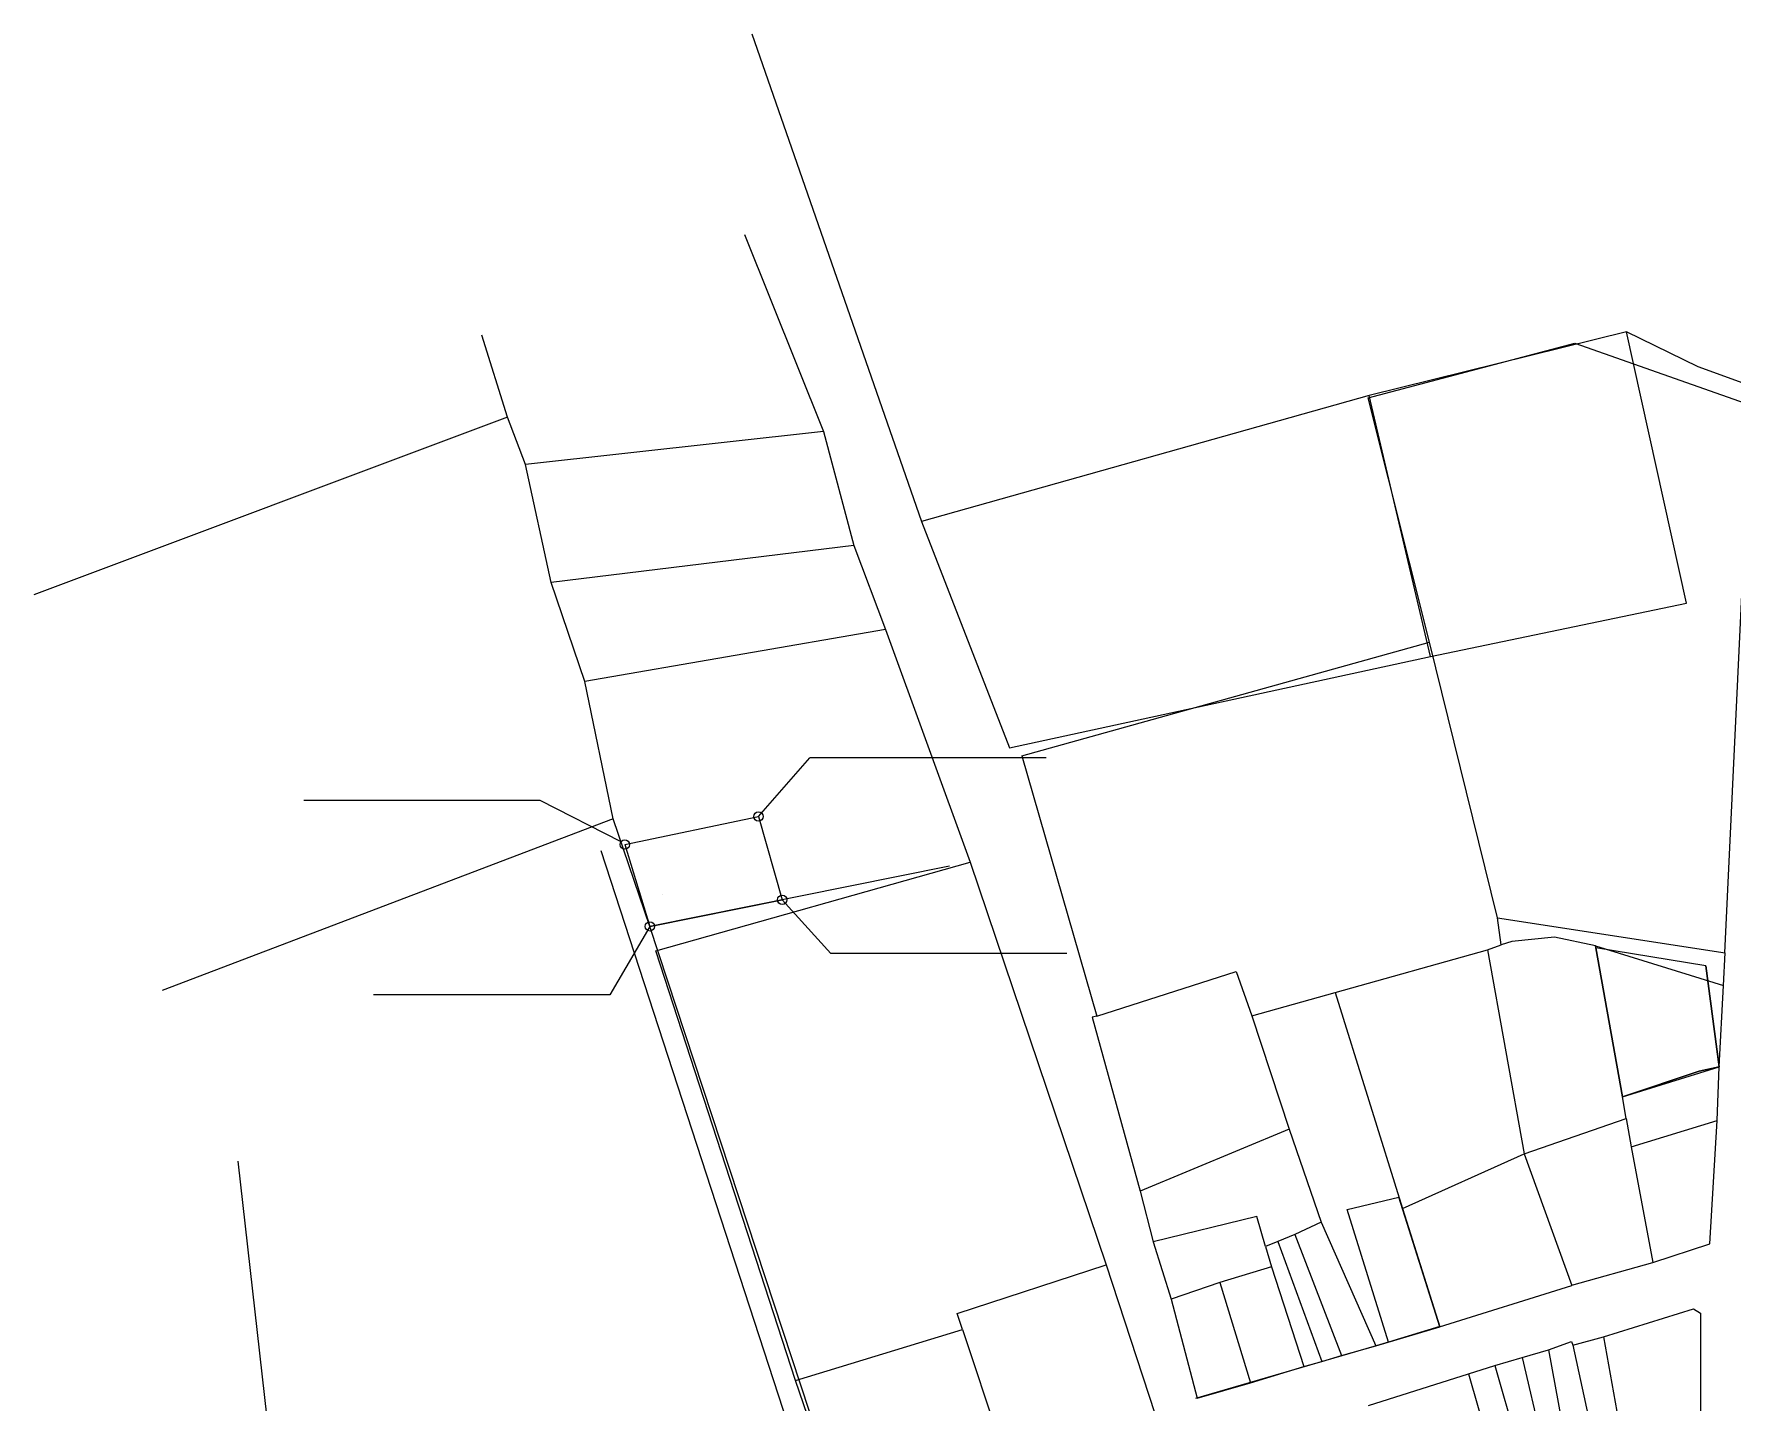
# Model space of a CAD drawing. Header units: millimetres. Extents: x 1956 to 626854, y 2654 to 1330329.
# Drawn here: x 624624.4 to 625029.3, y 1329948.9 to 1330275 of the extents above; entities that cross this region are included whole.
import ezdxf

# ---------------------------------------------------------------- set-up
doc = ezdxf.new("R2010")
doc.units = ezdxf.units.MM
for name, color, linetype in [('-2', 1, 'Continuous'), ('2', 7, 'Continuous'), ('CVL_CUADCON_LIN', 8, 'Continuous')]:
    doc.layers.add(name, color=color, linetype=linetype)

msp = doc.modelspace()

# ---------------------------------------------------------------- linework, layer by layer
at = {"layer": '-2', "color": 1, "lineweight": 0}
for p, q in [((624795.57, 1330275.03), (624836.02, 1330158.79)), ((624793.82, 1330227.27), (624812.69, 1330180.24)), ((625004.17, 1330204.03), (624942.78, 1330188.84)), ((625018.51, 1330139.32), (625004.17, 1330204.03)), ((625021.24, 1330195.71), (625004.17, 1330204.03)), ((624737.29, 1330183.72), (624731.19, 1330203.2)), ((625038.61, 1330189.41), (625021.24, 1330195.71)), ((624942.78, 1330188.84), (624836.02, 1330158.79)), ((624957.44, 1330126.66), (624942.78, 1330188.84)), ((624737.29, 1330183.72), (624624.37, 1330141.37)), ((624741.57, 1330172.42), (624737.29, 1330183.72)), ((624812.69, 1330180.24), (624741.57, 1330172.42)), ((624812.69, 1330180.24), (624819.86, 1330153.1)), ((624747.71, 1330144.29), (624741.57, 1330172.42)), ((624836.02, 1330158.79), (624856.99, 1330104.84)), ((624819.86, 1330153.1), (624747.71, 1330144.29)), ((624819.86, 1330153.1), (624827.48, 1330133.07)), ((624755.74, 1330120.68), (624747.71, 1330144.29)), ((624957.44, 1330126.66), (625018.51, 1330139.32)), ((624827.48, 1330133.07), (624755.74, 1330120.68)), ((624827.48, 1330133.07), (624847.65, 1330077.62)), ((624856.99, 1330104.84), (624957.44, 1330126.66)), ((624762.52, 1330087.96), (624755.74, 1330120.68)), ((624762.52, 1330087.96), (624654.97, 1330047)), ((624771.26, 1330062.3), (624762.52, 1330087.96)), ((624842.73, 1330076.63), (624771.26, 1330062.3)), ((624817.45, 1329922), (624771.26, 1330062.3)), ((624672.98, 1330006.35), (624685.39, 1329896.43))]:
    msp.add_line(p, q, dxfattribs=at)
at = {"color": 1, "lineweight": 0}
for p, q in [((625003.21, 1330021.68), (624996.87, 1330057.22)), ((625023.11, 1330052.87), (624996.87, 1330057.22)), ((625023.11, 1330052.87), (624996.87, 1330057.22)), ((624996.87, 1330057.22), (625003.21, 1330021.68)), ((625026.25, 1330028.78), (625023.11, 1330052.87)), ((625023.11, 1330052.87), (625026.25, 1330028.78)), ((625026.25, 1330028.78), (625023.11, 1330052.87)), ((625021.5, 1330027.8), (625003.21, 1330021.68)), ((625003.21, 1330021.68), (625021.5, 1330027.8)), ((625026.25, 1330028.78), (625021.5, 1330027.8)), ((625021.5, 1330027.8), (625026.25, 1330028.78))]:
    msp.add_line(p, q, dxfattribs=at)
at = {"layer": '2', "color": 1, "lineweight": 0}
for p, q in [((624942.6, 1330188.27), (624991.83, 1330201.34)), ((624991.83, 1330201.34), (625033.79, 1330186.51)), ((624957.2, 1330130.06), (624942.6, 1330188.27)), ((625027.66, 1330055.97), (625033.79, 1330186.51)), ((624859.95, 1330102.99), (624957.2, 1330130.06)), ((624973.44, 1330064.37), (624957.2, 1330130.06)), ((624859.95, 1330102.99), (624877.83, 1330040.92)), ((624772.66, 1330056.44), (624847.65, 1330077.62)), ((624847.65, 1330077.62), (624880.06, 1329981.62)), ((624973.44, 1330064.37), (625027.71, 1330055.97)), ((624974.29, 1330057.9), (624973.44, 1330064.37)), ((624971.01, 1330056.69), (624974.29, 1330057.9)), ((624976.84, 1330058.67), (624974.29, 1330057.9)), ((624986.97, 1330059.7), (624976.84, 1330058.67)), ((624996.79, 1330057.65), (624986.97, 1330059.7)), ((624805.97, 1329954.02), (624772.66, 1330056.44)), ((624934.7, 1330046.54), (624971.01, 1330056.69)), ((624971.01, 1330056.69), (624979.79, 1330008.09)), ((624996.79, 1330057.65), (625027.27, 1330048.2)), ((625003.21, 1330021.68), (624996.79, 1330057.65)), ((625027.27, 1330048.2), (625027.71, 1330055.97)), ((624877.83, 1330040.92), (624911.06, 1330051.54)), ((624911.06, 1330051.54), (624914.83, 1330040.96)), ((624914.83, 1330040.96), (624934.7, 1330046.54)), ((624934.7, 1330046.54), (624950.74, 1329995.06)), ((625026.25, 1330028.78), (625027.27, 1330048.2)), ((624877.83, 1330040.92), (624876.76, 1330040.68)), ((624876.76, 1330040.68), (624888.15, 1329999.19)), ((624914.83, 1330040.96), (624923.69, 1330013.98)), ((625003.21, 1330021.68), (625026.25, 1330028.78)), ((625025.77, 1330015.99), (625026.25, 1330028.78)), ((625004.08, 1330016.53), (625003.21, 1330021.68)), ((624923.69, 1330013.98), (624888.15, 1329999.19)), ((624923.69, 1330013.98), (624931.32, 1329991.81)), ((624979.79, 1330008.09), (625004.08, 1330016.53)), ((625004.08, 1330016.53), (625005.28, 1330009.76)), ((625005.28, 1330009.76), (625025.77, 1330015.99)), ((625024.07, 1329986.62), (625025.77, 1330015.99)), ((625005.28, 1330009.76), (625010.47, 1329982.19)), ((624950.74, 1329995.06), (624979.79, 1330008.09)), ((624979.79, 1330008.09), (624991.16, 1329976.7)), ((624888.15, 1329999.19), (624891.29, 1329987.1)), ((624916.04, 1329993.15), (624891.29, 1329987.1)), ((624918.1, 1329985.95), (624916.04, 1329993.15)), ((624950.74, 1329995.06), (624959.63, 1329966.87)), ((624931.32, 1329991.81), (624925.11, 1329988.87)), ((624931.32, 1329991.81), (624944.4, 1329962.27)), ((624891.29, 1329987.1), (624895.61, 1329973.41)), ((624921.02, 1329987.17), (624918.1, 1329985.95)), ((624918.1, 1329985.95), (624919.54, 1329981.1)), ((624925.11, 1329988.87), (624921.02, 1329987.17)), ((624921.02, 1329987.17), (624931.53, 1329958.59)), ((624925.11, 1329988.87), (624936.18, 1329960.03)), ((625010.47, 1329982.19), (625024.07, 1329986.62)), ((624844.53, 1329969.98), (624880.06, 1329981.62)), ((624880.06, 1329981.62), (624891.71, 1329946.17)), ((624919.54, 1329981.16), (624907.22, 1329977.37)), ((624919.54, 1329981.1), (624927.24, 1329957.4)), ((624991.11, 1329976.76), (625010.47, 1329982.19)), ((624907.22, 1329977.37), (624895.61, 1329973.41)), ((624907.22, 1329977.37), (624914.51, 1329953.47)), ((624895.61, 1329973.41), (624901.79, 1329949.84)), ((624959.58, 1329966.87), (624991.16, 1329976.7)), ((624845.83, 1329966.2), (624844.53, 1329969.98)), ((624998.71, 1329964.43), (625020.18, 1329971.15)), ((625020.18, 1329971.15), (625021.84, 1329970.1)), ((625021.84, 1329970.1), (625021.85, 1329945.73)), ((624805.97, 1329954.02), (624845.83, 1329966.2)), ((624845.83, 1329966.2), (624856.48, 1329934.01)), ((624944.4, 1329962.27), (624959.63, 1329966.87)), ((624936.18, 1329960.03), (624944.4, 1329962.27)), ((624979.26, 1329959.5), (624985.55, 1329961.32)), ((624985.55, 1329961.32), (624991.07, 1329963.3)), ((624985.55, 1329961.32), (624991.93, 1329926.78)), ((624991.07, 1329963.3), (624991.36, 1329962.43)), ((624991.36, 1329962.43), (624998.71, 1329964.43)), ((624991.36, 1329962.43), (624995.44, 1329943.82)), ((624998.71, 1329964.43), (625002.26, 1329944.41)), ((624914.51, 1329953.47), (624927.24, 1329957.4)), ((624927.24, 1329957.4), (624931.53, 1329958.59)), ((624931.53, 1329958.59), (624936.18, 1329960.03)), ((624966.49, 1329955.62), (624972.77, 1329957.59)), ((624972.77, 1329957.59), (624979.26, 1329959.5)), ((624972.77, 1329957.59), (624982.28, 1329924.41)), ((624979.26, 1329959.5), (624987.23, 1329925.54)), ((624817.27, 1329921.22), (624805.97, 1329954.02)), ((624901.79, 1329949.84), (624914.51, 1329953.47)), ((624942.62, 1329948.08), (624966.49, 1329955.62)), ((624966.49, 1329955.62), (624975.86, 1329923.21))]:
    msp.add_line(p, q, dxfattribs=at)
at = {"layer": 'CVL_CUADCON_LIN', "color": 1, "lineweight": 0, "ltscale": 0.5}
for p, q in [((624797.15, 1330088.49), (624809.4, 1330102.5)), ((624865.73, 1330102.5), (624809.4, 1330102.5)), ((624745.06, 1330092.31), (624688.73, 1330092.31)), ((624764.39, 1330082.47), (624745.06, 1330092.31)), ((624765.27, 1330081.8), (624797.15, 1330088.49)), ((624797.2, 1330088.5), (624802.83, 1330068.63)), ((624759.59, 1330080.39), (624811.84, 1329920.05)), ((624765.27, 1330081.8), (624771.26, 1330062.3)), ((624771.26, 1330062.3), (624802.83, 1330068.63)), ((624774.18, 1330069.81), (624774.18, 1330069.81)), ((624814.38, 1330055.81), (624802.83, 1330068.63)), ((624771.26, 1330062.3), (624761.67, 1330045.94)), ((624870.71, 1330055.81), (624814.38, 1330055.81)), ((624761.67, 1330045.94), (624705.34, 1330045.94)), ((624937.53, 1329994.8), (624949.88, 1329997.77)), ((624937.53, 1329994.8), (624949.88, 1329997.77)), ((624959.63, 1329966.87), (624949.88, 1329997.77)), ((624949.88, 1329997.77), (624959.63, 1329966.87)), ((624947.44, 1329963.19), (624937.53, 1329994.8)), ((624947.44, 1329963.19), (624937.53, 1329994.8)), ((624959.62, 1329966.88), (624947.44, 1329963.19)), ((624959.63, 1329966.87), (624947.44, 1329963.19)), ((624943.94, 1329962.13), (624901.41, 1329949.73)), ((624947.44, 1329963.19), (624943.94, 1329962.13))]:
    msp.add_line(p, q, dxfattribs=at)
for centre in [(624797.15, 1330088.49), (624765.27, 1330081.8), (624802.83, 1330068.63), (624771.26, 1330062.3)]:
    msp.add_circle(centre, 1.11, dxfattribs=at)

doc.saveas('drawing.dxf')
